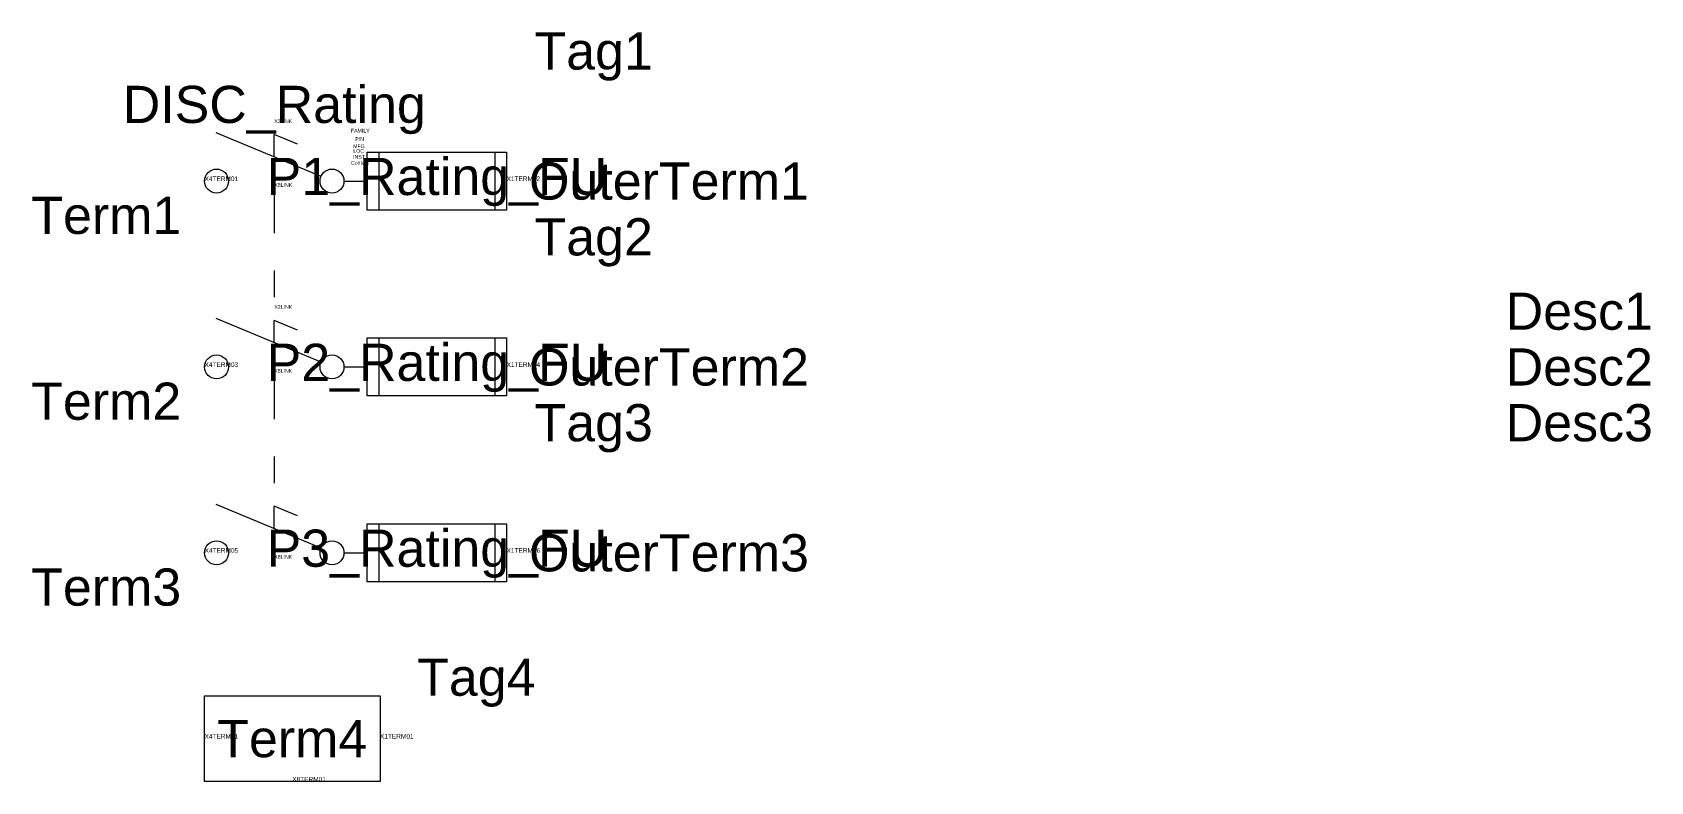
# Model space of a CAD drawing. Header units: inches. Extents: x -0.46 to 3.89, y -1.62 to 0.4.
import ezdxf
from ezdxf.enums import TextEntityAlignment as Align

# ---------------------------------------------------------------- set-up
doc = ezdxf.new("R2010")
doc.units = ezdxf.units.IN
doc.header["$MEASUREMENT"] = 0
doc.linetypes.add('HIDDEN2', pattern=[0.1875, 0.125, -0.0625])
doc.layers.add('BREAKER CONNECT', color=6, linetype='HIDDEN2')
doc.styles.add('INERCONNECT TABLES', font='arial.ttf', dxfattribs={"height": 0.1})
doc.styles.add('WD', font='arial.ttf', dxfattribs={"height": 1})

msp = doc.modelspace()

# ---------------------------------------------------------------- linework, layer by layer
for p, q in [((0.3132, 0.0127), (0.0316, 0.1301)), ((0.25, 0.099), (0.1875, 0.125)), ((0.1875, 0.0651), (0.1875, 0.125)), ((0.4375, 0.0781), (0.8125, 0.0781)), ((0.4375, -0.0781), (0.4375, 0.0781)), ((0.4688, 0.0781), (0.4688, -0.0781)), ((0.7812, 0.0781), (0.7812, -0.0781)), ((0.8125, 0.0781), (0.8125, -0.0781)), ((0.375, 0), (0.4375, 0)), ((0.8125, -0.0781), (0.4375, -0.0781)), ((0.3132, -0.4873), (0.0316, -0.3699)), ((0.25, -0.401), (0.1875, -0.375)), ((0.1875, -0.4349), (0.1875, -0.375)), ((0.4375, -0.4219), (0.8125, -0.4219)), ((0.4375, -0.5781), (0.4375, -0.4219)), ((0.4688, -0.4219), (0.4688, -0.5781)), ((0.7812, -0.4219), (0.7812, -0.5781)), ((0.8125, -0.4219), (0.8125, -0.5781)), ((0.375, -0.5), (0.4375, -0.5)), ((0.8125, -0.5781), (0.4375, -0.5781)), ((0.3132, -0.9873), (0.0316, -0.8699)), ((0.25, -0.901), (0.1875, -0.875)), ((0.1875, -0.9349), (0.1875, -0.875)), ((0.4375, -0.9219), (0.8125, -0.9219)), ((0.4375, -1.0781), (0.4375, -0.9219)), ((0.4688, -0.9219), (0.4688, -1.0781)), ((0.7812, -0.9219), (0.7812, -1.0781)), ((0.8125, -0.9219), (0.8125, -1.0781)), ((0.375, -1), (0.4375, -1)), ((0.8125, -1.0781), (0.4375, -1.0781))]:
    msp.add_line(p, q)
msp.add_lwpolyline([(0, -1.3845), (0.4719, -1.3845), (0.4719, -1.6154), (0, -1.6154)], close=True)
for centre in [(0.0322, 0), (0.3428, 0), (0.0322, -0.5), (0.3428, -0.5), (0.0322, -1), (0.3428, -1)]:
    msp.add_circle(centre, 0.0322)
at = {"layer": 'BREAKER CONNECT'}
for p, q in [((0.1875, -0.0156), (0.1875, -0.3125)), ((0.1875, -0.5156), (0.1875, -0.8125))]:
    msp.add_line(p, q, dxfattribs=at)

# ---------------------------------------------------------------- texts
at = {"style": 'INERCONNECT TABLES'}
msp.add_attdef('Tag1', text='DISC', height=0.1, dxfattribs=at).set_placement((0.8875, 0.35), align=Align.MIDDLE_LEFT)
msp.add_attdef('DISC_Rating', text='', height=0.1, dxfattribs=at).set_placement((0.1875, 0.1562), align=Align.CENTER)
at = {"style": 'WD', "flags": 9}
for tag, p, s, height in [('X2LINK', (0.1875, 0.1562), '', 0.01), ('FAMILY', (0.3937, 0.1306), 'DISC', 0.01), ('Contact', (0.3937, 0.0442), 'NO', 0.01), ('X4TERM01', (0, 0), '', 0.0125), ('X1TERM02', (0.8125, 0), '', 0.0125), ('X8LINK', (0.1875, -0.0156), '', 0.01), ('X2LINK', (0.1875, -0.3437), '', 0.01), ('X4TERM03', (0, -0.5), '', 0.0125), ('X8LINK', (0.1875, -0.5156), '', 0.01), ('X1TERM04', (0.8125, -0.5), '', 0.0125), ('X4TERM05', (0, -1), '', 0.0125), ('X1TERM06', (0.8125, -1), '', 0.0125), ('X8LINK', (0.1875, -1.0156), '', 0.01), ('X4TERM01', (0, -1.4999), '', 0.0125), ('X1TERM01', (0.4719, -1.4999), '', 0.0125), ('X8TERM01', (0.2359, -1.6154), '', 0.0125)]:
    msp.add_attdef(tag, p, s, height=height, dxfattribs=at)
at = {"linetype": 'Continuous', "style": 'WD', "flags": 9}
for tag, p in [('MFG', (0.4153, 0.0887)), ('P/N', (0.4172, 0.1082)), ('LOC', (0.4145, 0.0762))]:
    msp.add_attdef(tag, text='', height=0.01, dxfattribs=at).set_placement(p, align=Align.CENTER)
at = {"style": 'INERCONNECT TABLES', "flags": 8}
for tag, p in [('P1_Rating_FU', (0.625, 0)), ('P2_Rating_FU', (0.625, -0.5)), ('P3_Rating_FU', (0.625, -1))]:
    msp.add_attdef(tag, text='', height=0.1, dxfattribs=at).set_placement(p, align=Align.MIDDLE)
at = {"linetype": 'Continuous', "style": 'WD', "flags": 9}
msp.add_attdef('INST', (0.3997, 0.0601), '', height=0.01, dxfattribs=at)
at = {"linetype": 'Continuous', "style": 'INERCONNECT TABLES', "flags": 8}
for tag, p in [('OuterTerm1', (0.8728, 0)), ('OuterTerm2', (0.8728, -0.5)), ('OuterTerm3', (0.8728, -1)), ('Tag4', (0.5719, -1.3345))]:
    msp.add_attdef(tag, text='', height=0.1, dxfattribs=at).set_placement(p, align=Align.MIDDLE_LEFT)
for tag, p in [('Term1', (-0.0625, -0.0422)), ('Term2', (-0.0628, -0.5422)), ('Term3', (-0.0628, -1.0422))]:
    msp.add_attdef(tag, text='', height=0.1, dxfattribs=at).set_placement(p, align=Align.TOP_RIGHT)
at = {"style": 'INERCONNECT TABLES', "flags": 8}
for tag, p in [('Tag2', (0.8875, -0.15)), ('Desc1', (3.5, -0.35)), ('Desc2', (3.5, -0.5)), ('Tag3', (0.8875, -0.65)), ('Desc3', (3.5, -0.65))]:
    msp.add_attdef(tag, text='', height=0.1, dxfattribs=at).set_placement(p, align=Align.MIDDLE_LEFT)
at = {"linetype": 'Continuous', "style": 'INERCONNECT TABLES', "flags": 8}
msp.add_attdef('Term4', text='', height=0.1, dxfattribs=at).set_placement((0.2359, -1.4999), align=Align.MIDDLE_CENTER)

doc.saveas('drawing.dxf')
